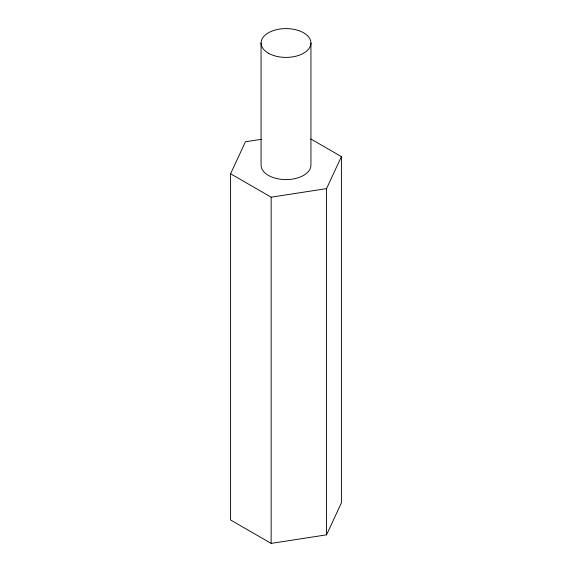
<?xml version="1.0" encoding="UTF-8"?>
<svg xmlns="http://www.w3.org/2000/svg" width="572" height="572" viewBox="0 0 572 572"><rect width="100%" height="100%" fill="white"/><g stroke="black" fill="none" stroke-linecap="round" stroke-linejoin="round"><path stroke-width="0.86" d="M310.796 138.946L341.412 156.621L341.412 502.838L326.562 534.827L271.149 543.4L230.587 519.977L230.587 173.766L245.438 141.77L261.268 139.325M326.562 534.827L326.562 188.617L341.412 156.621M230.587 173.766L271.149 197.183L326.562 188.617M310.939 43L310.939 165.194A24.939 14.4 0 0 1 286 179.594A24.939 14.4 0 0 1 261.061 165.194L261.061 43M271.149 197.183L271.149 543.4M268.361 53.182A24.939 14.4 0 0 0 310.095 46.725A24.939 14.4 0 0 0 279.544 29.093A24.939 14.4 0 0 0 268.361 53.182"/></g></svg>
